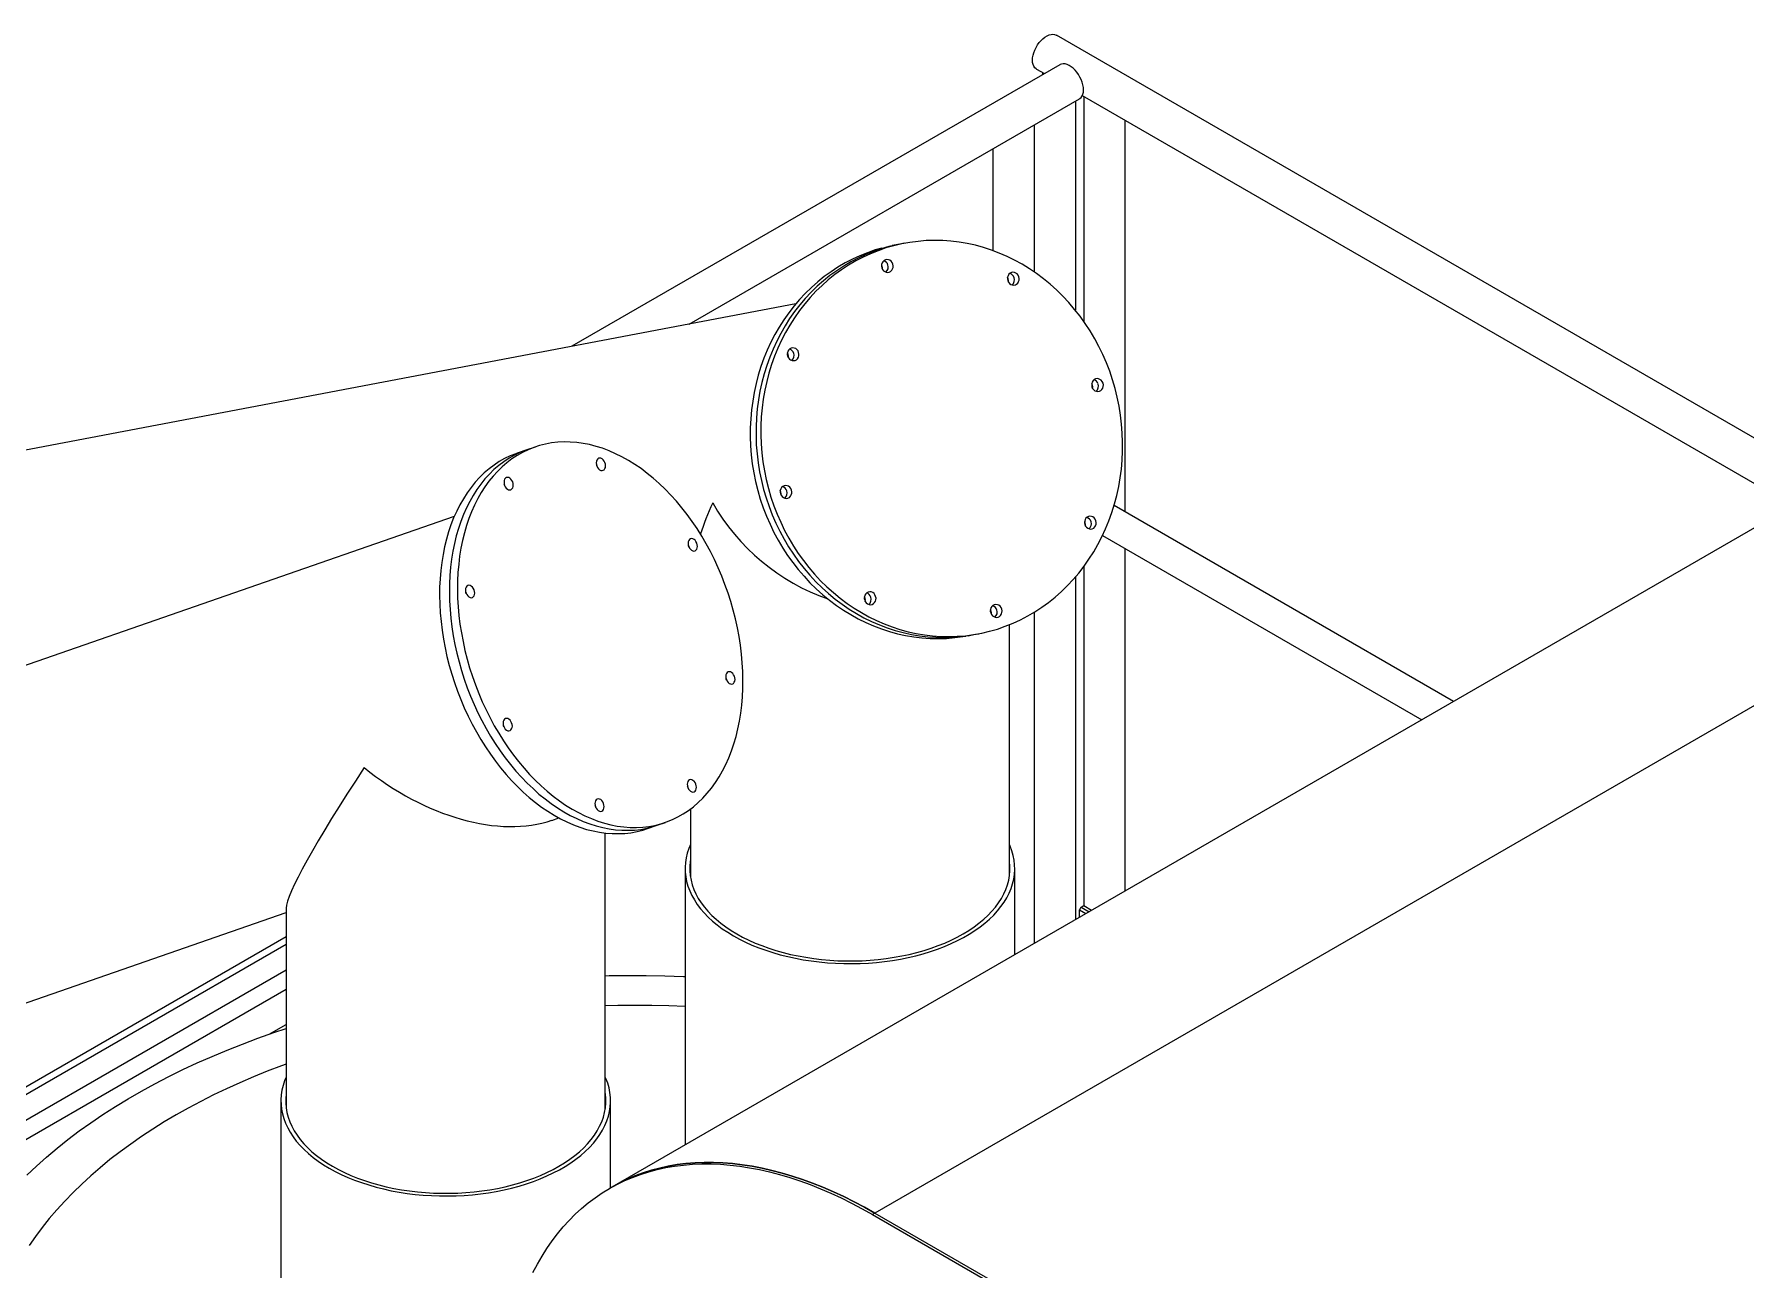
# Model space of a CAD drawing. Header units: millimetres. Extents: x 26816 to 90584, y 11074 to 56542.
# Drawn here: x 46959 to 48423, y 41047 to 42104 of the extents above; entities that cross this region are included whole.
import ezdxf

# ---------------------------------------------------------------- set-up
doc = ezdxf.new("R2010")
doc.units = ezdxf.units.MM
doc.layers.add('MAU_TÍM', color=4, linetype='Continuous', lineweight=25)
doc.layers.add('MAU_XANH', color=5, linetype='Continuous')
doc.layers.add('MAU_XANH_LUC', color=102, linetype='Continuous')

msp = doc.modelspace()

# ---------------------------------------------------------------- linework, layer by layer
at = {"layer": 'MAU_TÍM', "linetype": 'Continuous', "lineweight": 0}
for p, q in [((47694.4, 41923.8), (47692.7, 41923.5)), ((47699.4, 41924.8), (47694.4, 41923.8)), ((47703.5, 41925.5), (47699.4, 41924.8)), ((47684.3, 41906), (47683.9, 41907)), ((47792.1, 41895.1), (47791.6, 41896.4)), ((47610.4, 41873.7), (46604.2, 41682.6)), ((47603.8, 41830.4), (47603.2, 41831.7)), ((47864.1, 41804.2), (47863.5, 41805.4)), ((47380.4, 41748.8), (47372, 41745.9)), ((47387.3, 41751.2), (47380.4, 41748.8)), ((47597.7, 41712.7), (47597.1, 41713.9)), ((47318.2, 41691.8), (45534.6, 41072.6)), ((47858, 41686.4), (47857.5, 41687.6)), ((47669.6, 41621.7), (47669.1, 41623)), ((47777.5, 41610.8), (47777, 41611.8)), ((47793.2, 41383.8), (47793.2, 41599.2)), ((47757.9, 41589.8), (47762.8, 41590.7)), ((47762.8, 41590.7), (47767, 41591.5)), ((47520.2, 41441.4), (47520.2, 41383.8)), ((47401.8, 41431.8), (47407.8, 41433.9)), ((47483.5, 41424.7), (47491.9, 41427.6)), ((47491.9, 41427.6), (47498.8, 41430)), ((47447.4, 41185), (47447.4, 41420.9)), ((47515.7, 41390.6), (47515.7, 41154.1)), ((47797.7, 41316.9), (47797.7, 41390.6)), ((45698, 40840.4), (47174.4, 41352.9)), ((47174.4, 41356.7), (47174.4, 41185)), ((47169.9, 41191.7), (47169.9, 40946.8)), ((47451.9, 41117.3), (47451.9, 41191.7))]:
    msp.add_line(p, q, dxfattribs=at)
at = {"layer": 'MAU_TÍM', "linetype": 'Continuous', "lineweight": 0, "flags": 128}
for points in [[(47683.9, 41921.4), (47678.4, 41919.8), (47671.8, 41917.5), (47665.2, 41914.9), (47658.8, 41911.9), (47652.5, 41908.7), (47646.4, 41905.1), (47640.5, 41901.2), (47634.7, 41897), (47629.1, 41892.5), (47623.7, 41887.8), (47618.5, 41882.7), (47613.6, 41877.4), (47608.9, 41871.9), (47604.4, 41866.1), (47600.2, 41860.1), (47596.2, 41853.9), (47592.5, 41847.5), (47589.1, 41840.9), (47586, 41834.1), (47583.1, 41827.1), (47580.6, 41820), (47578.3, 41812.8), (47576.4, 41805.5), (47574.8, 41798), (47573.5, 41790.5), (47572.5, 41782.9), (47571.8, 41775.3), (47571.4, 41767.6), (47571.4, 41759.9), (47571.7, 41752.2), (47572.3, 41744.5), (47573.2, 41736.8), (47574.5, 41729.1), (47576, 41721.6), (47577.9, 41714), (47580, 41706.6), (47582.5, 41699.3), (47585.3, 41692.1), (47588.4, 41685.1), (47591.7, 41678.1), (47595.3, 41671.4), (47599.2, 41664.8), (47603.4, 41658.4), (47607.8, 41652.3), (47612.5, 41646.3), (47617.4, 41640.6), (47622.5, 41635.1), (47627.9, 41629.8), (47633.4, 41624.8), (47639.1, 41620.1), (47645.1, 41615.7), (47651.1, 41611.6), (47657.4, 41607.8), (47663.8, 41604.2), (47670.3, 41601), (47676.9, 41598.2), (47683.6, 41595.6), (47690.4, 41593.4), (47697.3, 41591.5), (47704.3, 41590), (47711.3, 41588.8), (47718.3, 41588), (47725.4, 41587.5), (47732.4, 41587.3), (47739.4, 41587.5), (47746.4, 41588.1), (47753.4, 41589), (47755.7, 41589.4)], [(47699.4, 41924.8), (47697, 41924.3), (47690.1, 41922.7), (47683.4, 41920.7), (47676.7, 41918.4), (47670.2, 41915.8), (47663.8, 41912.9), (47657.5, 41909.6), (47651.4, 41906), (47645.4, 41902.1), (47639.6, 41897.9), (47634.1, 41893.5), (47628.7, 41888.7), (47623.5, 41883.7), (47618.5, 41878.4), (47613.8, 41872.8), (47609.4, 41867.1), (47605.1, 41861.1), (47601.2, 41854.8), (47597.5, 41848.4), (47594.1, 41841.8), (47590.9, 41835), (47588.1, 41828.1), (47585.5, 41821), (47583.3, 41813.8), (47581.4, 41806.4), (47579.7, 41799), (47578.4, 41791.5), (47577.4, 41783.9), (47576.8, 41776.2), (47576.4, 41768.5), (47576.4, 41760.8), (47576.6, 41753.1), (47577.2, 41745.4), (47578.2, 41737.7), (47579.4, 41730.1), (47581, 41722.5), (47582.8, 41715), (47585, 41707.6), (47587.5, 41700.3), (47590.3, 41693.1), (47593.3, 41686), (47596.7, 41679.1), (47600.3, 41672.3), (47604.2, 41665.8), (47608.4, 41659.4), (47612.8, 41653.2), (47617.5, 41647.2), (47622.4, 41641.5), (47627.5, 41636), (47632.8, 41630.8), (47638.4, 41625.8), (47644.1, 41621.1), (47650, 41616.7), (47656.1, 41612.5), (47662.3, 41608.7), (47668.7, 41605.2), (47675.2, 41602), (47681.9, 41599.1), (47688.6, 41596.6), (47695.4, 41594.3), (47702.3, 41592.5), (47709.3, 41590.9), (47716.2, 41589.7), (47723.3, 41588.9), (47730.3, 41588.4), (47737.4, 41588.3), (47744.4, 41588.5), (47751.4, 41589), (47758.4, 41589.9), (47762.8, 41590.7)], [(47699.4, 41924.8), (47697, 41924.3), (47690.1, 41922.7), (47683.4, 41920.7), (47676.7, 41918.4), (47670.2, 41915.8), (47663.8, 41912.9), (47657.5, 41909.6), (47651.4, 41906), (47645.4, 41902.1), (47639.6, 41897.9), (47634.1, 41893.5), (47628.7, 41888.7), (47623.5, 41883.7), (47618.5, 41878.4), (47613.8, 41872.8), (47609.4, 41867.1), (47605.1, 41861.1), (47601.2, 41854.8), (47597.5, 41848.4), (47594.1, 41841.8), (47590.9, 41835), (47588.1, 41828.1), (47585.5, 41821), (47583.3, 41813.8), (47581.4, 41806.4), (47579.7, 41799), (47578.4, 41791.5), (47577.4, 41783.9), (47576.8, 41776.2), (47576.4, 41768.5), (47576.4, 41760.8), (47576.6, 41753.1), (47577.2, 41745.4), (47578.2, 41737.7), (47579.4, 41730.1), (47581, 41722.5), (47582.8, 41715), (47585, 41707.6), (47587.5, 41700.3), (47590.3, 41693.1), (47593.3, 41686), (47596.7, 41679.1), (47600.3, 41672.3), (47604.2, 41665.8), (47608.4, 41659.4), (47612.8, 41653.2), (47617.5, 41647.2), (47622.4, 41641.5), (47627.5, 41636), (47632.8, 41630.8), (47638.4, 41625.8), (47644.1, 41621.1), (47650, 41616.7), (47656.1, 41612.5), (47662.3, 41608.7), (47668.7, 41605.2), (47675.2, 41602), (47681.9, 41599.1), (47688.6, 41596.6), (47695.4, 41594.3), (47702.3, 41592.5), (47709.3, 41590.9), (47716.2, 41589.7), (47723.3, 41588.9), (47730.3, 41588.4), (47737.4, 41588.3), (47744.4, 41588.5), (47751.4, 41589), (47758.4, 41589.9), (47762.8, 41590.7)], [(47881.4, 41808.7), (47878.9, 41816), (47876.1, 41823.2), (47873, 41830.3), (47869.7, 41837.2), (47866.1, 41843.9), (47862.2, 41850.5), (47858, 41856.9), (47853.6, 41863.1), (47848.9, 41869), (47844, 41874.8), (47838.9, 41880.3), (47833.6, 41885.5), (47828, 41890.5), (47822.3, 41895.2), (47816.4, 41899.6), (47810.3, 41903.7), (47804, 41907.6), (47797.6, 41911.1), (47791.1, 41914.3), (47784.5, 41917.2), (47777.8, 41919.7), (47771, 41921.9), (47764.1, 41923.8), (47757.1, 41925.3), (47750.1, 41926.5), (47743.1, 41927.4), (47736.1, 41927.9), (47729, 41928), (47722, 41927.8), (47715, 41927.2), (47708, 41926.3), (47701.1, 41925.1), (47694.3, 41923.4), (47687.5, 41921.5), (47680.9, 41919.2), (47674.3, 41916.6), (47667.9, 41913.7), (47661.6, 41910.4), (47655.5, 41906.8), (47649.6, 41902.9), (47643.8, 41898.7), (47638.2, 41894.3), (47632.8, 41889.5), (47627.6, 41884.5), (47622.7, 41879.2), (47618, 41873.6), (47613.5, 41867.9), (47609.3, 41861.8), (47605.3, 41855.6), (47601.6, 41849.2), (47598.2, 41842.6), (47595.1, 41835.8), (47592.2, 41828.9), (47589.7, 41821.8), (47587.4, 41814.5), (47585.5, 41807.2), (47583.9, 41799.8), (47582.6, 41792.2), (47581.6, 41784.7), (47580.9, 41777), (47580.5, 41769.3), (47580.5, 41761.6), (47580.8, 41753.9), (47581.4, 41746.2), (47582.3, 41738.5), (47583.5, 41730.9), (47585.1, 41723.3), (47587, 41715.8), (47589.1, 41708.4), (47591.6, 41701), (47594.4, 41693.8), (47597.5, 41686.8), (47600.8, 41679.9), (47604.4, 41673.1), (47608.3, 41666.5), (47612.5, 41660.2), (47616.9, 41654), (47621.6, 41648), (47626.5, 41642.3), (47631.6, 41636.8), (47637, 41631.5), (47642.5, 41626.6), (47648.2, 41621.9), (47654.2, 41617.4), (47660.2, 41613.3), (47666.5, 41609.5), (47672.9, 41606), (47679.4, 41602.8), (47686, 41599.9), (47692.7, 41597.3), (47699.5, 41595.1), (47706.4, 41593.2), (47713.4, 41591.7), (47720.4, 41590.5), (47727.4, 41589.7), (47734.5, 41589.2), (47741.5, 41589.1), (47748.5, 41589.3), (47755.5, 41589.8), (47762.5, 41590.7), (47769.4, 41592), (47776.2, 41593.6), (47783, 41595.5), (47789.6, 41597.8), (47796.2, 41600.4), (47802.6, 41603.4), (47808.9, 41606.7), (47815, 41610.2), (47820.9, 41614.1), (47826.7, 41618.3), (47832.3, 41622.8), (47837.7, 41627.6), (47842.9, 41632.6), (47847.8, 41637.9), (47852.5, 41643.4), (47857, 41649.2), (47861.2, 41655.2), (47865.2, 41661.4), (47868.9, 41667.8), (47872.3, 41674.5), (47875.4, 41681.2), (47878.3, 41688.2), (47880.8, 41695.3), (47883.1, 41702.5), (47885, 41709.8), (47886.6, 41717.3), (47887.9, 41724.8), (47888.9, 41732.4), (47889.6, 41740), (47890, 41747.7), (47890, 41755.4), (47889.7, 41763.2), (47889.1, 41770.9), (47888.2, 41778.5), (47887, 41786.2), (47885.4, 41793.8), (47883.5, 41801.3), (47881.4, 41808.7)], [(47693.4, 41907.7), (47692.8, 41909), (47691.9, 41910.1), (47690.9, 41911), (47689.6, 41911.5), (47688.3, 41911.6), (47687, 41911.4), (47685.9, 41910.8), (47684.9, 41909.8), (47684.2, 41908.7), (47683.8, 41907.3), (47683.7, 41905.9), (47684, 41904.5), (47684.5, 41903.2), (47685.4, 41902.1), (47686.5, 41901.3), (47687.7, 41900.8), (47689.1, 41900.6), (47690.3, 41900.9), (47691.5, 41901.5), (47692.5, 41902.4), (47693.2, 41903.6), (47693.6, 41904.9), (47693.7, 41906.3), (47693.4, 41907.7)], [(47684.6, 41903.5), (47684.6, 41904.6), (47684.3, 41906)], [(47801.2, 41896.9), (47800.7, 41898.2), (47799.8, 41899.3), (47798.7, 41900.1), (47797.5, 41900.6), (47796.1, 41900.7), (47794.9, 41900.5), (47793.7, 41899.9), (47792.7, 41899), (47792, 41897.8), (47791.6, 41896.4), (47791.5, 41895), (47791.8, 41893.6), (47792.4, 41892.3), (47793.3, 41891.2), (47794.3, 41890.4), (47795.6, 41889.9), (47796.9, 41889.8), (47798.2, 41890), (47799.3, 41890.6), (47800.3, 41891.5), (47801, 41892.7), (47801.4, 41894), (47801.5, 41895.4), (47801.2, 41896.9)], [(47792.4, 41892.4), (47792.4, 41893.7), (47792.1, 41895.1)], [(47612.8, 41832.2), (47612.3, 41833.5), (47611.4, 41834.6), (47610.3, 41835.4), (47609.1, 41835.9), (47607.7, 41836), (47606.5, 41835.8), (47605.3, 41835.2), (47604.3, 41834.3), (47603.6, 41833.1), (47603.2, 41831.8), (47603.1, 41830.3), (47603.4, 41828.9), (47604, 41827.6), (47604.9, 41826.5), (47605.9, 41825.7), (47607.2, 41825.2), (47608.5, 41825.1), (47609.8, 41825.3), (47610.9, 41825.9), (47611.9, 41826.8), (47612.6, 41828), (47613, 41829.3), (47613.1, 41830.8), (47612.8, 41832.2)], [(47604, 41827.7), (47604, 41829), (47603.8, 41830.4)], [(47873.2, 41805.9), (47872.6, 41807.2), (47871.7, 41808.3), (47870.6, 41809.1), (47869.4, 41809.6), (47868.1, 41809.7), (47866.8, 41809.5), (47865.7, 41808.9), (47864.7, 41808), (47864, 41806.8), (47863.5, 41805.5), (47863.5, 41804.1), (47863.7, 41802.6), (47864.3, 41801.3), (47865.2, 41800.2), (47866.3, 41799.4), (47867.5, 41798.9), (47868.8, 41798.8), (47870.1, 41799), (47871.3, 41799.6), (47872.3, 41800.5), (47873, 41801.7), (47873.4, 41803.1), (47873.5, 41804.5), (47873.2, 41805.9)], [(47864.3, 41801.4), (47864.4, 41802.7), (47864.1, 41804.2)], [(47372, 41745.9), (47370.9, 41745.5), (47366.1, 41743.6), (47361.3, 41741.3), (47356.7, 41738.7), (47352.3, 41735.7), (47348, 41732.5), (47343.9, 41729), (47339.9, 41725.1), (47336.1, 41721), (47332.6, 41716.6), (47329.2, 41711.9), (47326, 41706.9), (47323, 41701.7), (47320.3, 41696.3), (47317.7, 41690.6), (47315.4, 41684.7), (47313.4, 41678.7), (47311.5, 41672.4), (47310, 41665.9), (47308.6, 41659.3), (47307.5, 41652.5), (47306.7, 41645.5), (47306.1, 41638.5), (47305.7, 41631.3), (47305.6, 41624.1), (47305.8, 41616.7), (47306.2, 41609.3), (47306.9, 41601.9), (47307.8, 41594.4), (47309, 41586.9), (47310.4, 41579.4), (47312, 41571.9), (47313.9, 41564.4), (47316, 41557), (47318.4, 41549.6), (47321, 41542.3), (47323.8, 41535.1), (47326.8, 41528), (47330.1, 41521), (47333.5, 41514.2), (47337.1, 41507.5), (47341, 41500.9), (47345, 41494.6), (47349.1, 41488.4), (47353.5, 41482.4), (47357.9, 41476.7), (47362.6, 41471.1), (47367.3, 41465.8), (47372.2, 41460.8), (47377.3, 41456), (47382.4, 41451.4), (47387.6, 41447.2), (47392.9, 41443.2), (47398.2, 41439.6), (47403.7, 41436.2), (47409.1, 41433.1), (47414.6, 41430.4), (47420.2, 41428), (47425.7, 41425.9), (47431.3, 41424.1), (47436.9, 41422.7), (47442.4, 41421.6), (47447.9, 41420.8), (47453.4, 41420.4), (47458.8, 41420.4), (47464.1, 41420.6), (47469.4, 41421.2), (47474.6, 41422.2), (47479.6, 41423.5), (47483.5, 41424.7)], [(47380.4, 41748.8), (47379.3, 41748.4), (47374.4, 41746.5), (47369.7, 41744.2), (47365.1, 41741.6), (47360.6, 41738.6), (47356.3, 41735.4), (47352.2, 41731.9), (47348.3, 41728), (47344.5, 41723.9), (47340.9, 41719.5), (47337.5, 41714.8), (47334.3, 41709.8), (47331.4, 41704.6), (47328.6, 41699.2), (47326.1, 41693.5), (47323.8, 41687.6), (47321.7, 41681.6), (47319.9, 41675.3), (47318.3, 41668.8), (47317, 41662.2), (47315.9, 41655.4), (47315, 41648.4), (47314.4, 41641.4), (47314.1, 41634.2), (47314, 41627), (47314.1, 41619.6), (47314.6, 41612.2), (47315.2, 41604.8), (47316.1, 41597.3), (47317.3, 41589.8), (47318.7, 41582.3), (47320.4, 41574.8), (47322.3, 41567.3), (47324.4, 41559.9), (47326.8, 41552.5), (47329.3, 41545.2), (47332.1, 41538), (47335.2, 41530.9), (47338.4, 41523.9), (47341.8, 41517.1), (47345.5, 41510.4), (47349.3, 41503.8), (47353.3, 41497.5), (47357.5, 41491.3), (47361.8, 41485.3), (47366.3, 41479.6), (47370.9, 41474), (47375.7, 41468.7), (47380.6, 41463.7), (47385.6, 41458.9), (47390.7, 41454.3), (47395.9, 41450.1), (47401.2, 41446.1), (47406.6, 41442.5), (47412, 41439.1), (47417.5, 41436), (47423, 41433.3), (47428.5, 41430.9), (47434.1, 41428.8), (47439.6, 41427), (47445.2, 41425.6), (47450.7, 41424.5), (47456.2, 41423.7), (47461.7, 41423.3), (47467.1, 41423.3), (47472.5, 41423.5), (47477.7, 41424.1), (47482.9, 41425.1), (47488, 41426.4), (47491.9, 41427.6)], [(47380.4, 41748.8), (47379.3, 41748.4), (47374.4, 41746.5), (47369.7, 41744.2), (47365.1, 41741.6), (47360.6, 41738.6), (47356.3, 41735.4), (47352.2, 41731.9), (47348.3, 41728), (47344.5, 41723.9), (47340.9, 41719.5), (47337.5, 41714.8), (47334.3, 41709.8), (47331.4, 41704.6), (47328.6, 41699.2), (47326.1, 41693.5), (47323.8, 41687.6), (47321.7, 41681.6), (47319.9, 41675.3), (47318.3, 41668.8), (47317, 41662.2), (47315.9, 41655.4), (47315, 41648.4), (47314.4, 41641.4), (47314.1, 41634.2), (47314, 41627), (47314.1, 41619.6), (47314.6, 41612.2), (47315.2, 41604.8), (47316.1, 41597.3), (47317.3, 41589.8), (47318.7, 41582.3), (47320.4, 41574.8), (47322.3, 41567.3), (47324.4, 41559.9), (47326.8, 41552.5), (47329.3, 41545.2), (47332.1, 41538), (47335.2, 41530.9), (47338.4, 41523.9), (47341.8, 41517.1), (47345.5, 41510.4), (47349.3, 41503.8), (47353.3, 41497.5), (47357.5, 41491.3), (47361.8, 41485.3), (47366.3, 41479.6), (47370.9, 41474), (47375.7, 41468.7), (47380.6, 41463.7), (47385.6, 41458.9), (47390.7, 41454.3), (47395.9, 41450.1), (47401.2, 41446.1), (47406.6, 41442.5), (47412, 41439.1), (47417.5, 41436), (47423, 41433.3), (47428.5, 41430.9), (47434.1, 41428.8), (47439.6, 41427), (47445.2, 41425.6), (47450.7, 41424.5), (47456.2, 41423.7), (47461.7, 41423.3), (47467.1, 41423.3), (47472.5, 41423.5), (47477.7, 41424.1), (47482.9, 41425.1), (47488, 41426.4), (47491.9, 41427.6)], [(47529.9, 41675), (47525.9, 41681.4), (47521.7, 41687.5), (47517.4, 41693.5), (47512.9, 41699.3), (47508.3, 41704.8), (47503.5, 41710.1), (47498.6, 41715.2), (47493.6, 41720), (47488.5, 41724.5), (47483.3, 41728.7), (47478, 41732.7), (47472.6, 41736.4), (47467.2, 41739.7), (47461.7, 41742.8), (47456.2, 41745.5), (47450.7, 41748), (47445.1, 41750.1), (47439.5, 41751.8), (47434, 41753.3), (47428.5, 41754.3), (47423, 41755.1), (47417.5, 41755.5), (47412.1, 41755.6), (47406.7, 41755.3), (47401.5, 41754.7), (47396.3, 41753.7), (47391.2, 41752.5), (47386.2, 41750.8), (47381.4, 41748.9), (47376.6, 41746.6), (47372, 41744), (47367.6, 41741.1), (47363.3, 41737.8), (47359.2, 41734.3), (47355.2, 41730.4), (47351.4, 41726.3), (47347.9, 41721.9), (47344.5, 41717.2), (47341.3, 41712.3), (47338.3, 41707.1), (47335.6, 41701.6), (47333, 41695.9), (47330.7, 41690.1), (47328.7, 41684), (47326.9, 41677.7), (47325.3, 41671.2), (47323.9, 41664.6), (47322.8, 41657.8), (47322, 41650.9), (47321.4, 41643.8), (47321, 41636.6), (47320.9, 41629.4), (47321.1, 41622), (47321.5, 41614.6), (47322.2, 41607.2), (47323.1, 41599.7), (47324.3, 41592.2), (47325.7, 41584.7), (47327.3, 41577.2), (47329.2, 41569.7), (47331.3, 41562.3), (47333.7, 41554.9), (47336.3, 41547.6), (47339.1, 41540.4), (47342.1, 41533.3), (47345.4, 41526.3), (47348.8, 41519.5), (47352.4, 41512.8), (47356.3, 41506.3), (47360.3, 41499.9), (47364.4, 41493.7), (47368.8, 41487.7), (47373.2, 41482), (47377.9, 41476.4), (47382.7, 41471.1), (47387.5, 41466.1), (47392.6, 41461.3), (47397.7, 41456.8), (47402.9, 41452.5), (47408.2, 41448.5), (47413.5, 41444.9), (47419, 41441.5), (47424.4, 41438.5), (47429.9, 41435.7), (47435.5, 41433.3), (47441, 41431.2), (47446.6, 41429.4), (47452.2, 41428), (47457.7, 41426.9), (47463.2, 41426.2), (47468.7, 41425.7), (47474.1, 41425.7), (47479.4, 41425.9), (47484.7, 41426.6), (47489.9, 41427.5), (47494.9, 41428.8), (47499.9, 41430.4), (47504.8, 41432.4), (47509.5, 41434.7), (47514.1, 41437.3), (47518.6, 41440.2), (47522.9, 41443.4), (47527, 41447), (47530.9, 41450.8), (47534.7, 41455), (47538.3, 41459.4), (47541.7, 41464.1), (47544.8, 41469), (47547.8, 41474.2), (47550.6, 41479.6), (47553.1, 41485.3), (47555.4, 41491.2), (47557.5, 41497.3), (47559.3, 41503.6), (47560.9, 41510), (47562.2, 41516.7), (47563.3, 41523.5), (47564.2, 41530.4), (47564.8, 41537.5), (47565.1, 41544.6), (47565.2, 41551.9), (47565, 41559.2), (47564.6, 41566.6), (47564, 41574.1), (47563.1, 41581.6), (47561.9, 41589.1), (47560.5, 41596.6), (47558.8, 41604.1), (47556.9, 41611.5), (47554.8, 41619), (47552.4, 41626.3), (47549.8, 41633.6), (47547, 41640.8), (47544, 41647.9), (47540.8, 41654.9), (47537.3, 41661.8), (47533.7, 41668.5), (47529.9, 41675)], [(47446.5, 41739.2), (47445.7, 41740.2), (47444.7, 41741.1), (47443.7, 41741.6), (47442.7, 41741.8), (47441.7, 41741.6), (47440.9, 41741), (47440.2, 41740.1), (47439.8, 41739), (47439.7, 41737.7), (47439.8, 41736.4), (47440.2, 41735), (47440.8, 41733.7), (47441.7, 41732.6), (47442.6, 41731.8), (47443.6, 41731.2), (47444.7, 41731.1), (47445.6, 41731.3), (47446.4, 41731.8), (47447.1, 41732.7), (47447.5, 41733.8), (47447.6, 41735.1), (47447.5, 41736.5), (47447.1, 41737.9), (47446.5, 41739.2)], [(47440.4, 41734.5), (47440.1, 41735.5), (47439.9, 41736)], [(47440.4, 41734.5), (47440.1, 41735.5), (47439.9, 41736)], [(47367.6, 41722.6), (47366.7, 41723.7), (47365.8, 41724.5), (47364.8, 41725.1), (47363.7, 41725.2), (47362.8, 41725), (47362, 41724.5), (47361.3, 41723.6), (47360.9, 41722.5), (47360.8, 41721.2), (47360.9, 41719.8), (47361.3, 41718.4), (47361.9, 41717.2), (47362.7, 41716.1), (47363.7, 41715.2), (47364.7, 41714.7), (47365.7, 41714.5), (47366.7, 41714.7), (47367.5, 41715.3), (47368.2, 41716.2), (47368.6, 41717.3), (47368.7, 41718.6), (47368.6, 41720), (47368.2, 41721.3), (47367.6, 41722.6)], [(47361.5, 41717.9), (47361.2, 41718.9), (47361, 41719.4)], [(47361.5, 41717.9), (47361.2, 41718.9), (47361, 41719.4)], [(47606.8, 41714.4), (47606.2, 41715.7), (47605.3, 41716.8), (47604.2, 41717.6), (47603, 41718.1), (47601.7, 41718.3), (47600.4, 41718), (47599.2, 41717.4), (47598.2, 41716.5), (47597.5, 41715.3), (47597.1, 41714), (47597, 41712.6), (47597.3, 41711.2), (47597.9, 41709.9), (47598.8, 41708.8), (47599.9, 41707.9), (47601.1, 41707.4), (47602.4, 41707.3), (47603.7, 41707.5), (47604.9, 41708.1), (47605.8, 41709.1), (47606.5, 41710.2), (47607, 41711.6), (47607, 41713), (47606.8, 41714.4)], [(47597.9, 41709.9), (47597.9, 41711.3), (47597.7, 41712.7)], [(47867.1, 41688.1), (47866.5, 41689.4), (47865.7, 41690.5), (47864.6, 41691.4), (47863.3, 41691.8), (47862, 41692), (47860.7, 41691.7), (47859.6, 41691.1), (47858.6, 41690.2), (47857.9, 41689.1), (47857.5, 41687.7), (47857.4, 41686.3), (47857.7, 41684.9), (47858.2, 41683.6), (47859.1, 41682.5), (47860.2, 41681.7), (47861.5, 41681.2), (47862.8, 41681), (47864, 41681.3), (47865.2, 41681.9), (47866.2, 41682.8), (47866.9, 41683.9), (47867.3, 41685.3), (47867.4, 41686.7), (47867.1, 41688.1)], [(47858.2, 41683.6), (47858.3, 41685), (47858, 41686.4)], [(47525, 41670.3), (47524.2, 41671.4), (47523.3, 41672.2), (47522.3, 41672.7), (47521.2, 41672.9), (47520.3, 41672.7), (47519.5, 41672.1), (47518.8, 41671.3), (47518.4, 41670.2), (47518.3, 41668.9), (47518.4, 41667.5), (47518.8, 41666.1), (47519.4, 41664.8), (47520.2, 41663.7), (47521.2, 41662.9), (47522.2, 41662.4), (47523.2, 41662.2), (47524.2, 41662.4), (47525, 41663), (47525.6, 41663.8), (47526, 41665), (47526.2, 41666.2), (47526.1, 41667.6), (47525.7, 41669), (47525, 41670.3)], [(47519, 41665.6), (47518.7, 41666.6), (47518.5, 41667.1)], [(47519, 41665.6), (47518.7, 41666.6), (47518.5, 41667.1)], [(47334.5, 41630.4), (47333.7, 41631.4), (47332.8, 41632.3), (47331.7, 41632.8), (47330.7, 41633), (47329.8, 41632.8), (47328.9, 41632.2), (47328.3, 41631.3), (47327.9, 41630.2), (47327.8, 41628.9), (47327.9, 41627.6), (47328.3, 41626.2), (47328.9, 41624.9), (47329.7, 41623.8), (47330.7, 41623), (47331.7, 41622.5), (47332.7, 41622.3), (47333.7, 41622.5), (47334.5, 41623), (47335.1, 41623.9), (47335.5, 41625), (47335.7, 41626.3), (47335.5, 41627.7), (47335.1, 41629.1), (47334.5, 41630.4)], [(47328.5, 41625.7), (47328.2, 41626.7), (47328, 41627.2)], [(47328.5, 41625.7), (47328.2, 41626.7), (47328, 41627.2)], [(47678.7, 41623.4), (47678.1, 41624.7), (47677.3, 41625.8), (47676.2, 41626.7), (47674.9, 41627.2), (47673.6, 41627.3), (47672.3, 41627.1), (47671.2, 41626.5), (47670.2, 41625.5), (47669.5, 41624.4), (47669.1, 41623), (47669, 41621.6), (47669.3, 41620.2), (47669.8, 41618.9), (47670.7, 41617.8), (47671.8, 41617), (47673.1, 41616.5), (47674.4, 41616.3), (47675.6, 41616.6), (47676.8, 41617.2), (47677.8, 41618.1), (47678.5, 41619.3), (47678.9, 41620.6), (47679, 41622), (47678.7, 41623.4)], [(47669.8, 41618.9), (47669.9, 41620.3), (47669.6, 41621.7)], [(47786.6, 41612.6), (47786, 41613.9), (47785.1, 41615), (47784, 41615.8), (47782.8, 41616.3), (47781.5, 41616.4), (47780.2, 41616.2), (47779, 41615.6), (47778, 41614.7), (47777.3, 41613.5), (47776.9, 41612.1), (47776.8, 41610.7), (47777.1, 41609.3), (47777.7, 41608), (47778.6, 41606.9), (47779.7, 41606.1), (47780.9, 41605.6), (47782.2, 41605.4), (47783.5, 41605.7), (47784.6, 41606.3), (47785.6, 41607.2), (47786.3, 41608.4), (47786.7, 41609.7), (47786.8, 41611.1), (47786.6, 41612.6)], [(47777.7, 41608.3), (47777.7, 41609.4), (47777.5, 41610.8)], [(47557.2, 41556.4), (47556.4, 41557.5), (47555.5, 41558.3), (47554.5, 41558.8), (47553.4, 41559), (47552.5, 41558.8), (47551.7, 41558.2), (47551, 41557.4), (47550.6, 41556.2), (47550.5, 41554.9), (47550.6, 41553.6), (47551, 41552.2), (47551.6, 41550.9), (47552.4, 41549.8), (47553.4, 41549), (47554.4, 41548.5), (47555.4, 41548.3), (47556.4, 41548.5), (47557.2, 41549), (47557.8, 41549.9), (47558.2, 41551), (47558.4, 41552.3), (47558.3, 41553.7), (47557.9, 41555.1), (47557.2, 41556.4)], [(47551.2, 41551.7), (47550.9, 41552.7), (47550.7, 41553.2)], [(47551.2, 41551.7), (47550.9, 41552.7), (47550.7, 41553.2)], [(47366.7, 41516.4), (47365.9, 41517.5), (47365, 41518.4), (47363.9, 41518.9), (47362.9, 41519), (47362, 41518.8), (47361.1, 41518.3), (47360.5, 41517.4), (47360.1, 41516.3), (47360, 41515), (47360.1, 41513.6), (47360.5, 41512.2), (47361.1, 41511), (47361.9, 41509.9), (47362.9, 41509), (47363.9, 41508.5), (47364.9, 41508.4), (47365.9, 41508.6), (47366.7, 41509.1), (47367.3, 41510), (47367.7, 41511.1), (47367.9, 41512.4), (47367.7, 41513.8), (47367.3, 41515.1), (47366.7, 41516.4)], [(47360.7, 41511.7), (47360.4, 41512.7), (47360.2, 41513.3)], [(47360.7, 41511.7), (47360.4, 41512.7), (47360.2, 41513.3)], [(47524.2, 41464.1), (47523.4, 41465.2), (47522.4, 41466), (47521.4, 41466.5), (47520.4, 41466.7), (47519.4, 41466.5), (47518.6, 41466), (47518, 41465.1), (47517.6, 41464), (47517.5, 41462.7), (47517.6, 41461.3), (47518, 41459.9), (47518.6, 41458.6), (47519.4, 41457.6), (47520.4, 41456.7), (47521.4, 41456.2), (47522.4, 41456), (47523.4, 41456.2), (47524.2, 41456.8), (47524.8, 41457.7), (47525.2, 41458.8), (47525.4, 41460.1), (47525.2, 41461.4), (47524.8, 41462.8), (47524.2, 41464.1)], [(47518.2, 41459.4), (47517.9, 41460.4), (47517.7, 41460.9)], [(47518.2, 41459.4), (47517.9, 41460.4), (47517.7, 41460.9)], [(47445.3, 41447.6), (47444.5, 41448.7), (47443.5, 41449.5), (47442.5, 41450), (47441.5, 41450.2), (47440.5, 41450), (47439.7, 41449.4), (47439.1, 41448.6), (47438.7, 41447.4), (47438.5, 41446.1), (47438.7, 41444.8), (47439.1, 41443.4), (47439.7, 41442.1), (47440.5, 41441), (47441.4, 41440.2), (47442.5, 41439.7), (47443.5, 41439.5), (47444.4, 41439.7), (47445.3, 41440.2), (47445.9, 41441.1), (47446.3, 41442.2), (47446.4, 41443.5), (47446.3, 41444.9), (47445.9, 41446.3), (47445.3, 41447.6)], [(47439.3, 41442.9), (47439, 41443.9), (47438.7, 41444.4)], [(47439.3, 41442.8), (47439, 41443.9), (47438.7, 41444.4)], [(47520.2, 41411), (47518.8, 41407.7), (47517.5, 41403.7), (47516.6, 41399.7), (47515.9, 41395.7), (47515.7, 41391.6), (47515.8, 41387.5), (47516.2, 41383.5), (47517, 41379.5), (47518.1, 41375.5), (47519.6, 41371.5), (47521.4, 41367.6), (47523.6, 41363.7), (47526.1, 41359.9), (47528.9, 41356.2), (47532, 41352.6), (47535.5, 41349), (47539.2, 41345.6), (47543.2, 41342.3), (47547.5, 41339.1), (47552.1, 41336), (47557, 41333)], [(47557, 41333), (47562.1, 41330.2), (47567.4, 41327.6), (47572.9, 41325.1), (47578.7, 41322.8), (47584.7, 41320.6), (47590.8, 41318.6), (47597.1, 41316.8), (47603.5, 41315.2), (47610.1, 41313.8), (47616.8, 41312.5), (47623.6, 41311.5), (47630.5, 41310.6), (47637.4, 41310), (47644.4, 41309.5), (47651.4, 41309.3), (47658.4, 41309.2), (47665.5, 41309.4), (47672.5, 41309.7), (47679.4, 41310.3), (47686.3, 41311), (47693.2, 41312), (47699.9, 41313.1), (47706.5, 41314.5), (47713.1, 41316), (47719.4, 41317.7), (47725.6, 41319.6), (47731.7, 41321.7), (47737.5, 41323.9), (47743.2, 41326.3), (47748.6, 41328.9), (47753.9, 41331.6), (47758.8, 41334.5), (47763.5, 41337.5), (47768, 41340.6), (47772.2, 41343.9), (47776.1, 41347.3), (47779.7, 41350.8), (47782.9, 41354.4), (47785.9, 41358), (47788.6, 41361.8), (47790.9, 41365.6), (47792.9, 41369.5), (47794.5, 41373.5), (47795.8, 41377.5), (47796.8, 41381.5), (47797.4, 41385.5), (47797.7, 41389.6), (47797.6, 41393.6), (47797.1, 41397.7), (47796.4, 41401.7), (47795.2, 41405.7), (47793.7, 41409.7), (47793.2, 41411)], [(47520.2, 41397.3), (47520.1, 41396.6), (47519.7, 41392.6), (47519.7, 41388.6), (47520.1, 41384.6), (47520.8, 41380.6), (47521.8, 41376.6), (47523.2, 41372.7), (47525, 41368.8), (47527, 41365), (47529.4, 41361.3), (47532.2, 41357.6), (47535.2, 41354), (47538.6, 41350.5), (47542.3, 41347.1), (47546.2, 41343.8), (47550.5, 41340.6), (47555, 41337.6), (47559.8, 41334.7), (47564.8, 41331.9), (47570.1, 41329.3), (47575.6, 41326.8), (47581.3, 41324.6), (47587.2, 41322.4), (47593.2, 41320.5), (47599.5, 41318.7), (47605.9, 41317.1), (47612.4, 41315.8), (47619, 41314.6), (47625.7, 41313.6), (47632.5, 41312.7), (47639.4, 41312.1), (47646.3, 41311.7), (47653.2, 41311.5), (47660.1, 41311.5), (47667.1, 41311.7), (47674, 41312.1), (47680.8, 41312.7), (47687.6, 41313.6), (47694.4, 41314.6), (47701, 41315.8), (47707.5, 41317.1), (47713.9, 41318.7), (47720.1, 41320.5), (47726.2, 41322.4), (47732.1, 41324.6), (47737.8, 41326.8), (47743.3, 41329.3), (47748.5, 41331.9), (47753.5, 41334.7)], [(47753.5, 41334.7), (47758.3, 41337.6), (47762.9, 41340.6), (47767.1, 41343.8), (47771.1, 41347.1), (47774.7, 41350.5), (47778.1, 41354), (47781.2, 41357.6), (47783.9, 41361.3), (47786.3, 41365), (47788.4, 41368.8), (47790.1, 41372.7), (47791.5, 41376.6), (47792.6, 41380.6), (47793.3, 41384.6), (47793.6, 41388.6), (47793.6, 41392.6), (47793.3, 41396.6), (47793.2, 41397.3)], [(47174.4, 41212.1), (47173.1, 41208.9), (47171.8, 41204.9), (47170.8, 41200.9), (47170.2, 41196.8), (47169.9, 41192.8), (47170, 41188.7), (47170.5, 41184.7), (47171.2, 41180.6), (47172.4, 41176.6), (47173.9, 41172.6), (47175.7, 41168.7), (47177.8, 41164.9), (47180.3, 41161.1), (47183.1, 41157.3), (47186.3, 41153.7), (47189.7, 41150.2), (47193.4, 41146.7), (47197.5, 41143.4), (47201.8, 41140.2), (47206.4, 41137.1), (47211.2, 41134.2)], [(47211.2, 41134.2), (47216.3, 41131.4), (47221.6, 41128.7), (47227.2, 41126.3), (47232.9, 41123.9), (47238.9, 41121.8), (47245, 41119.8), (47251.3, 41118), (47257.8, 41116.4), (47264.3, 41114.9), (47271, 41113.7), (47277.8, 41112.6), (47284.7, 41111.8), (47291.6, 41111.1), (47298.6, 41110.7), (47305.6, 41110.4), (47312.7, 41110.4), (47319.7, 41110.5), (47326.7, 41110.9), (47333.7, 41111.4), (47340.6, 41112.2), (47347.4, 41113.1), (47354.2, 41114.3), (47360.8, 41115.6), (47367.3, 41117.1), (47373.7, 41118.9), (47379.9, 41120.8), (47385.9, 41122.8), (47391.8, 41125.1), (47397.4, 41127.5), (47402.9, 41130.1), (47408.1, 41132.8), (47413.1, 41135.6), (47417.8, 41138.7), (47422.2, 41141.8), (47426.4, 41145.1), (47430.3, 41148.4), (47433.9, 41151.9), (47437.2, 41155.5), (47440.2, 41159.2), (47442.8, 41163), (47445.1, 41166.8), (47447.1, 41170.7), (47448.8, 41174.6), (47450.1, 41178.6), (47451, 41182.6), (47451.6, 41186.7), (47451.9, 41190.7), (47451.8, 41194.8), (47451.4, 41198.8), (47450.6, 41202.9), (47449.5, 41206.9), (47448, 41210.8), (47447.4, 41212.1)], [(47174.4, 41198.5), (47174.3, 41197.8), (47174, 41193.8), (47174, 41189.7), (47174.3, 41185.7), (47175, 41181.8), (47176.1, 41177.8), (47177.5, 41173.9), (47179.2, 41170), (47181.3, 41166.2), (47183.7, 41162.4), (47186.4, 41158.7), (47189.5, 41155.1), (47192.9, 41151.6), (47196.5, 41148.2), (47200.5, 41144.9), (47204.7, 41141.8), (47209.3, 41138.7), (47214, 41135.8), (47219.1, 41133.1), (47224.3, 41130.5), (47229.8, 41128), (47235.5, 41125.7), (47241.4, 41123.6), (47247.5, 41121.6), (47253.7, 41119.9), (47260.1, 41118.3), (47266.6, 41116.9), (47273.2, 41115.7), (47279.9, 41114.7), (47286.7, 41113.9), (47293.6, 41113.3), (47300.5, 41112.9), (47307.4, 41112.7), (47314.4, 41112.7), (47321.3, 41112.9), (47328.2, 41113.3), (47335.1, 41113.9), (47341.9, 41114.7), (47348.6, 41115.7), (47355.2, 41116.9), (47361.7, 41118.3), (47368.1, 41119.9), (47374.3, 41121.6), (47380.4, 41123.6), (47386.3, 41125.7), (47392, 41128), (47397.5, 41130.5), (47402.8, 41133.1), (47407.8, 41135.8)], [(47407.8, 41135.8), (47412.6, 41138.7), (47417.1, 41141.8), (47421.3, 41144.9), (47425.3, 41148.2), (47429, 41151.6), (47432.3, 41155.1), (47435.4, 41158.7), (47438.1, 41162.4), (47440.6, 41166.2), (47442.6, 41170), (47444.4, 41173.9), (47445.8, 41177.8), (47446.8, 41181.8), (47447.5, 41185.7), (47447.9, 41189.7), (47447.9, 41193.8), (47447.5, 41197.8), (47447.4, 41198.5)]]:
    msp.add_lwpolyline(points, dxfattribs=at)
at = {"layer": 'MAU_TÍM', "linetype": 'Continuous', "lineweight": 0}
for centre, radius, start, end in [((47684, 41905.4), 5.47, 16.4151, 72.0766), ((47684, 41905.4), 5.47, 16.4084, 72.3456), ((47683.9, 41905.2), 5.63, 309.7966, 18.7015), ((47683.9, 41905.2), 5.63, 310.137, 18.6922), ((47791.9, 41894.5), 5.47, 16.4084, 72.3456), ((47791.8, 41894.3), 5.63, 309.7966, 18.7015), ((47603.5, 41829.8), 5.47, 16.4084, 72.3456), ((47603.4, 41829.6), 5.63, 309.7966, 18.7015), ((47863.8, 41803.6), 5.47, 16.4084, 72.3456), ((47863.7, 41803.3), 5.63, 309.7966, 18.7015), ((47597.4, 41712.1), 5.47, 16.4084, 72.3456), ((47597.3, 41711.8), 5.63, 309.7966, 18.7015), ((47857.7, 41685.8), 5.47, 16.4084, 72.3456), ((47857.6, 41685.5), 5.63, 309.7966, 18.7015), ((47669.3, 41621.1), 5.47, 16.4084, 72.3456), ((47669.2, 41620.8), 5.63, 309.7966, 18.7015), ((47777.2, 41610.2), 5.47, 16.4084, 72.3456), ((47777.2, 41610.2), 5.48, 16.4216, 71.8121), ((47777.1, 41610), 5.63, 309.7966, 18.7015)]:
    msp.add_arc(centre, radius, start, end, dxfattribs=at)
for centre, major_axis, ratio, start_param, end_param in [((47656.7, 41743.6), (122.8, 148.3), 0.402144, 2.152864, 2.333242), ((47656.7, 41743.6), (114, -94.4), 0.794895, 4.260235, 5.155202), ((47310.9, 41544.8), (135.6, 190.6), 0.08211, 1.991884, 3.026684), ((47310.9, 41544.8), (124.6, -88.6), 0.629556, 4.597481, 5.862097)]:
    msp.add_ellipse(centre, major_axis=major_axis, ratio=ratio, start_param=start_param, end_param=end_param, dxfattribs=at)
at = {"layer": 'MAU_XANH', "linetype": 'Continuous', "lineweight": 0}
for p, q in [((48496.8, 41720.6), (47833.3, 42103.6)), ((47836.2, 42078.3), (47418.8, 41837.4)), ((47816.4, 42074.4), (47823, 42070.7)), ((47821.3, 42071.6), (47821.3, 42069.7)), ((47855.5, 42051.9), (48463.1, 41701.1)), ((47856.7, 42051.2), (47856.7, 41858.8)), ((47519.3, 41856.4), (47853.1, 42049.1)), ((47849.6, 42047.1), (47849.6, 41868.2)), ((47814.2, 42026.7), (47814.2, 41901.1)), ((47892, 42030.8), (47892, 41695.7)), ((47778.9, 42006.3), (47778.9, 41919.3)), ((48172.9, 41533.5), (47882.6, 41701.1)), ((47872.8, 41675.5), (48145.9, 41517.9)), ((47892, 41664.5), (47892, 41371.4)), ((47856.7, 41648.7), (47856.7, 41358.8)), ((47849.6, 41639.9), (47849.6, 41346.9)), ((47814.2, 41609.8), (47814.2, 41326.5)), ((47853.1, 41348.9), (47853.1, 41355.1)), ((47853.1, 41355.1), (47858.4, 41352)), ((47854.5, 41357.5), (47856.7, 41358.8)), ((47854.5, 41357.5), (47861.3, 41353.6)), ((47856.7, 41358.8), (47863.4, 41354.9)), ((45839.3, 40561.6), (47174.4, 41332.4)), ((45839.3, 40555.1), (47174.4, 41325.8)), ((45806, 40513.8), (47174.4, 41303.8)), ((45813.1, 40501.6), (47174.4, 41287.4)), ((47159.8, 41248.8), (47174.4, 41257.2))]:
    msp.add_line(p, q, dxfattribs=at)
at = {"layer": 'MAU_XANH', "linetype": 'Continuous', "lineweight": 0, "flags": 128}
for points in [[(47812.9, 42082.1), (47813, 42084.2), (47813.4, 42086.4), (47814, 42088.6), (47814.9, 42090.9), (47816, 42093.1), (47817.2, 42095.2), (47818.6, 42097.2), (47820.2, 42099), (47821.8, 42100.6), (47823.5, 42101.9), (47825.3, 42103), (47827, 42103.8), (47828.7, 42104.3), (47830.3, 42104.4), (47831.8, 42104.2), (47833.1, 42103.7), (47833.3, 42103.6)], [(47816.4, 42074.4), (47816, 42074.7), (47814.9, 42075.7), (47814, 42077), (47813.4, 42078.5), (47813, 42080.2), (47812.9, 42082.1)], [(47856.5, 42056.8), (47856.4, 42058.9), (47856, 42061.1), (47855.4, 42063.3), (47854.6, 42065.6), (47853.5, 42067.8), (47852.3, 42069.9), (47850.8, 42071.9), (47849.3, 42073.7), (47847.6, 42075.3), (47845.9, 42076.6), (47844.2, 42077.7), (47842.5, 42078.5), (47840.8, 42079), (47839.2, 42079.1), (47837.7, 42078.9), (47836.4, 42078.4), (47836.2, 42078.3)], [(47853.1, 42049.1), (47853.5, 42049.4), (47854.6, 42050.4), (47855.4, 42051.6), (47856, 42053.2), (47856.4, 42054.9), (47856.5, 42056.8)]]:
    msp.add_lwpolyline(points, dxfattribs=at)
at = {"layer": 'MAU_XANH', "linetype": 'Continuous', "lineweight": 0}
msp.add_arc((47856.2, 41354.9), 3.07, 122.6055, 177.3945, dxfattribs=at)
at = {"layer": 'MAU_XANH_LUC', "linetype": 'Continuous', "lineweight": 0}
for p, q in [((48863.1, 41932), (47453.1, 41118)), ((49088.1, 41909.7), (47678.1, 41095.8)), ((47453.1, 41118), (47451, 41116.8)), ((47678.1, 41095.8), (47676, 41094.5)), ((47676, 41094.5), (48383.9, 40685.9)), ((47678.1, 41095.8), (48386, 40687.1))]:
    msp.add_line(p, q, dxfattribs=at)
at = {"layer": 'MAU_XANH_LUC', "linetype": 'Continuous', "lineweight": 0, "flags": 128}
for points in [[(47447.4, 41298.8), (47450.7, 41298.9), (47466.6, 41299.1), (47482.5, 41299.1), (47498.4, 41298.8), (47514.3, 41298.3), (47515.7, 41298.3)], [(47515.7, 41272.6), (47501.7, 41273.1), (47487.2, 41273.4), (47472.7, 41273.5), (47458.2, 41273.4), (47447.4, 41273.2)], [(46952.5, 41128.2), (46960.8, 41136), (46969.4, 41143.7), (46978.4, 41151.3), (46987.7, 41158.7), (46997.4, 41166), (47007.4, 41173.1), (47017.7, 41180.1), (47028.4, 41186.9), (47039.3, 41193.6), (47050.6, 41200.1), (47062.1, 41206.4), (47073.9, 41212.5), (47086, 41218.5), (47098.4, 41224.3), (47111, 41229.8), (47123.9, 41235.2), (47137, 41240.4), (47150.3, 41245.4), (47163.9, 41250.2), (47174.4, 41253.7)], [(47174.4, 41223.3), (47170.4, 41221.8), (47158.3, 41217.2), (47146.5, 41212.3), (47134.8, 41207.3), (47123.4, 41202.1), (47112.3, 41196.8), (47101.3, 41191.2), (47090.7, 41185.5), (47080.3, 41179.7), (47070.1, 41173.7), (47060.3, 41167.5), (47050.7, 41161.2), (47041.4, 41154.8), (47032.4, 41148.2), (47023.7, 41141.5), (47015.3, 41134.6), (47007.2, 41127.6), (46999.5, 41120.5), (46992.1, 41113.3), (46985, 41106), (46978.2, 41098.6), (46971.8, 41091.1), (46965.7, 41083.5), (46959.9, 41075.8), (46954.6, 41068)], [(47385.5, 41044.8), (47389.3, 41052), (47393.3, 41058.9), (47397.5, 41065.6), (47401.9, 41072), (47406.6, 41078.1), (47411.4, 41084), (47416.5, 41089.5), (47421.7, 41094.8), (47427.2, 41099.8), (47432.9, 41104.5), (47438.7, 41108.9), (47444.8, 41113), (47451, 41116.8), (47457.4, 41120.3), (47464, 41123.5), (47470.7, 41126.3), (47477.6, 41128.9), (47484.7, 41131.1), (47491.9, 41133.1), (47499.2, 41134.7), (47506.7, 41135.9), (47514.3, 41136.9), (47522.1, 41137.5), (47529.9, 41137.9), (47537.9, 41137.8), (47546, 41137.5), (47554.2, 41136.9), (47562.5, 41135.9), (47570.9, 41134.6), (47579.4, 41133), (47587.9, 41131), (47596.5, 41128.8), (47605.2, 41126.2), (47613.9, 41123.3), (47622.7, 41120.1), (47631.5, 41116.6), (47640.4, 41112.8), (47649.2, 41108.7), (47658.1, 41104.3), (47667.1, 41099.5), (47676, 41094.5)], [(47453.1, 41118), (47459.5, 41121.5), (47466.1, 41124.7), (47472.8, 41127.6), (47479.7, 41130.1), (47486.8, 41132.4), (47494, 41134.3), (47501.3, 41135.9), (47508.8, 41137.2), (47516.4, 41138.1), (47524.2, 41138.8), (47532.1, 41139.1), (47540, 41139.1), (47548.1, 41138.7), (47556.3, 41138.1), (47564.6, 41137.1), (47573, 41135.8), (47581.5, 41134.2), (47590, 41132.3), (47598.6, 41130), (47607.3, 41127.4), (47616, 41124.5), (47624.8, 41121.3), (47633.6, 41117.8), (47642.5, 41114), (47651.4, 41109.9), (47660.3, 41105.5), (47669.2, 41100.8), (47678.1, 41095.8)], [(47678.1, 41095.8), (47669.2, 41100.8), (47660.3, 41105.5), (47651.4, 41109.9), (47642.5, 41114), (47633.6, 41117.8), (47624.8, 41121.3), (47616, 41124.5), (47607.3, 41127.4), (47598.6, 41130), (47590, 41132.3), (47581.5, 41134.2), (47573, 41135.8), (47564.6, 41137.1), (47556.3, 41138.1), (47548.1, 41138.7), (47540, 41139.1), (47532.1, 41139.1), (47524.2, 41138.8), (47516.4, 41138.1), (47508.8, 41137.2), (47501.3, 41135.9), (47494, 41134.3), (47486.8, 41132.4), (47479.7, 41130.1), (47472.8, 41127.6), (47466.1, 41124.7), (47459.5, 41121.5), (47453.1, 41118)]]:
    msp.add_lwpolyline(points, dxfattribs=at)

doc.saveas('drawing.dxf')
